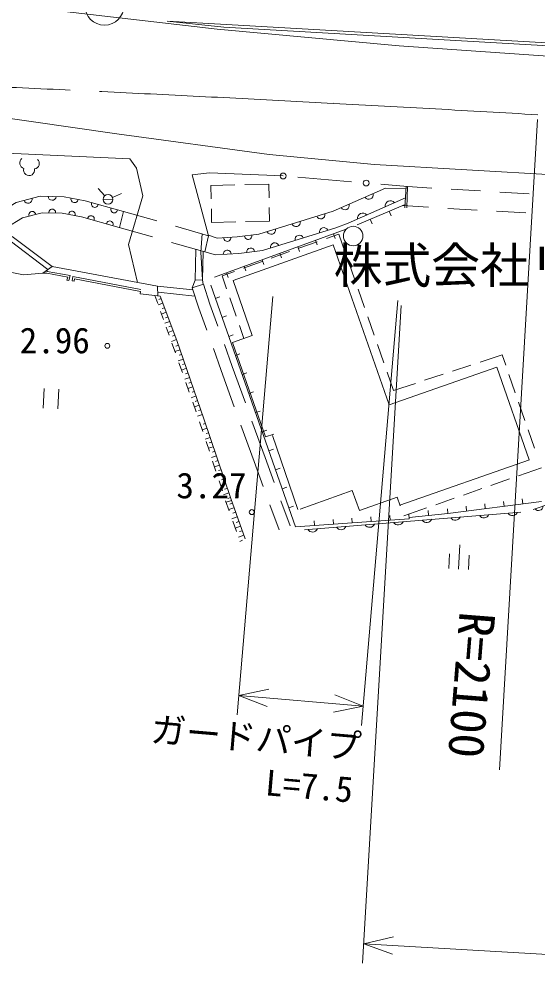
# Model space of a CAD drawing. Units: millimetres, scale not verified. Extents: x 40000 to 680000, y 20000 to 380000.
# Drawn here: x 281715 to 308275, y 244027 to 293306 of the extents above; entities that cross this region are included whole.
import ezdxf
from ezdxf.enums import TextEntityAlignment as Align

# ---------------------------------------------------------------- set-up
doc = ezdxf.new("R2010")
doc.units = ezdxf.units.MM
doc.header["$LTSCALE"] = 1000
doc.linetypes.add('CHAIN', pattern=[18.5, 12, -1.5, 3.5, -1.5])
for name, color, linetype, lineweight in [('M-BGD', 7, 'Continuous', 13), ('M-BGD-EXST', 7, 'Continuous', 13), ('M-BMK', 2, 'CHAIN', 13), ('M-BMK-OTRS', 5, 'Continuous', 13), ('M-BMK-SRVR', 3, 'Continuous', 13), ('M-STR-HTXT', 7, 'Continuous', 13)]:
    doc.layers.add(name, color=color, linetype=linetype, lineweight=lineweight)
doc.styles.add('ＭＳ ゴシック', font='')
doc.styles.get('ＭＳ ゴシック').set_extended_font_data('MS Gothic')

msp = doc.modelspace()

# ---------------------------------------------------------------- linework, layer by layer
at = {"layer": 'M-BGD'}
for p, q in [((293263, 284838), (294496, 284864)), ((294496, 284864), (294511, 284168)), ((298737, 284983), (295983, 285218)), ((301609, 284738), (300232, 284855)), ((285761, 284641), (286095, 284269)), ((286491, 284183), (286949, 284382)), ((291530, 284800), (292763, 284827)), ((291545, 284104), (291530, 284800)), ((297796, 283480), (300481, 284660)), ((300481, 284660), (301523, 284619)), ((301531, 284753), (301466, 283654)), ((301572, 283648), (301609, 284738)), ((302843, 284666), (301609, 284738)), ((305339, 284520), (303841, 284607)), ((307834, 284374), (306337, 284461)), ((286012, 284097), (286511, 284070)), ((301496, 284162), (298566, 282859)), ((282891, 283399), (281888, 283134)), ((283916, 283372), (282891, 283399)), ((284900, 283184), (283916, 283372)), ((286843, 282645), (287056, 283468)), ((288756, 282982), (287056, 283468)), ((291571, 282908), (291556, 283604)), ((293993, 282299), (297796, 283480)), ((294521, 283668), (294536, 282971)), ((301476, 283818), (299016, 282780)), ((300662, 283474), (300760, 283244)), ((302675, 283683), (301344, 283762)), ((305171, 283536), (303673, 283625)), ((307666, 283389), (306169, 283478)), ((281888, 283134), (281048, 282628)), ((286829, 282649), (284900, 283184)), ((292804, 282934), (291571, 282908)), ((294536, 282971), (293304, 282945)), ((299690, 283064), (299787, 282833)), ((288548, 282158), (286829, 282649)), ((291417, 282221), (289717, 282707)), ((298411, 282542), (291720, 280103)), ((297933, 282633), (294173, 281465)), ((298566, 282859), (297933, 282633)), ((281244, 281958), (283188, 280493)), ((283401, 280643), (281358, 282183)), ((291229, 281392), (289510, 281883)), ((291229, 281392), (291417, 282221)), ((291856, 282106), (291411, 282243)), ((291856, 282106), (292886, 282159)), ((292886, 282159), (293993, 282299)), ((296975, 281916), (296034, 281579)), ((296891, 281988), (296977, 281753)), ((298077, 282310), (297446, 282084)), ((297804, 282321), (297890, 282086)), ((298406, 281372), (298077, 282310)), ((287313, 281768), (287777, 279836)), ((290720, 279949), (290761, 281525)), ((291100, 279964), (291141, 281417)), ((291768, 281250), (291229, 281392)), ((297799, 281760), (292671, 279923)), ((294173, 281465), (292961, 281311)), ((295563, 281410), (294622, 281073)), ((295979, 281655), (296064, 281420)), ((300658, 273559), (297799, 281760)), ((291768, 281250), (292961, 281311)), ((292961, 281311), (291768, 281250)), ((294151, 280904), (293209, 280567)), ((294153, 280990), (294239, 280755)), ((295066, 281323), (295151, 281088)), ((298903, 279956), (298572, 280900)), ((283401, 280643), (282921, 280305)), ((283143, 280397), (283103, 280433)), ((288796, 279648), (283401, 280643)), ((292739, 280398), (292108, 280172)), ((293240, 280657), (293326, 280422)), ((282921, 280305), (283126, 280298)), ((283126, 280298), (284197, 280104)), ((284197, 280104), (284161, 279953)), ((284161, 279953), (284259, 279936)), ((284526, 279890), (284428, 279907)), ((284526, 279890), (284546, 280017)), ((284546, 280017), (287924, 279372)), ((290720, 279949), (290578, 279549)), ((291104, 279965), (290720, 279949)), ((291104, 279966), (291130, 279723)), ((292108, 280172), (292338, 279512)), ((292327, 280324), (292413, 280090)), ((292671, 279923), (293651, 277112)), ((288796, 279648), (288808, 279138)), ((288796, 279648), (290610, 279453)), ((291148, 279736), (290578, 279549)), ((290915, 278521), (290578, 279549)), ((291148, 279736), (291483, 278716)), ((291522, 279685), (295872, 267312)), ((299399, 278541), (299068, 279484)), ((287924, 279372), (287903, 279249)), ((287903, 279249), (288668, 279155)), ((288668, 279155), (288930, 279128)), ((288668, 279155), (288813, 278750)), ((288930, 279128), (288799, 279141)), ((288832, 279336), (290715, 279134)), ((288977, 279005), (288865, 278962)), ((288930, 279128), (289794, 276853)), ((291758, 279016), (291993, 279099)), ((292502, 279040), (292832, 278096)), ((289065, 278771), (288837, 278684)), ((289154, 278537), (289038, 278493)), ((291321, 277391), (290915, 278521)), ((291483, 278716), (291887, 277590)), ((288959, 278346), (289104, 277941)), ((289243, 278304), (289006, 278214)), ((289332, 278070), (289211, 278024)), ((292100, 278041), (292336, 278124)), ((299895, 277125), (299564, 278069)), ((289421, 277836), (289175, 277743)), ((289249, 277537), (289394, 277132)), ((289510, 277603), (289384, 277555)), ((292996, 277624), (293226, 276964)), ((289598, 277369), (289344, 277272)), ((289687, 277135), (289558, 277086)), ((292443, 277066), (292679, 277148)), ((293651, 277112), (292647, 276762)), ((289776, 276902), (289512, 276801)), ((289539, 276728), (289716, 276224)), ((289876, 276617), (289743, 276571)), ((289794, 276853), (291177, 272845)), ((292224, 276648), (292628, 275522)), ((292647, 276762), (294326, 271918)), ((300392, 275710), (300061, 276654)), ((289957, 276381), (289693, 276289)), ((290039, 276144), (289907, 276099)), ((292063, 275319), (291658, 276449)), ((292786, 276090), (293022, 276173)), ((306448, 276117), (305330, 275752)), ((306448, 276117), (306631, 275592)), ((290121, 275908), (289859, 275818)), ((289892, 275721), (290069, 275218)), ((290202, 275672), (290072, 275627)), ((292628, 275522), (293296, 273667)), ((306179, 275493), (300658, 273559)), ((304855, 275597), (303905, 275286)), ((306179, 275493), (307836, 270741)), ((290284, 275435), (290024, 275346)), ((290365, 275199), (290236, 275154)), ((292732, 273463), (292063, 275319)), ((293129, 275115), (293365, 275198)), ((300886, 274299), (300557, 275238)), ((303429, 275131), (302479, 274820)), ((306795, 275120), (307125, 274176)), ((290447, 274963), (290190, 274874)), ((290246, 274714), (290423, 274211)), ((290610, 274490), (290356, 274402)), ((290528, 274726), (290400, 274682)), ((302004, 274665), (300886, 274299)), ((282995, 274400), (282942, 273401)), ((283744, 274360), (283691, 273361)), ((290773, 274017), (290521, 273931)), ((290691, 274254), (290565, 274210)), ((293472, 274139), (293708, 274222)), ((290600, 273708), (290776, 273204)), ((290936, 273545), (290687, 273459)), ((290854, 273781), (290729, 273738)), ((307289, 273704), (307618, 272759)), ((291099, 273072), (290853, 272987)), ((291017, 273308), (290894, 273266)), ((293815, 273164), (294050, 273247)), ((290953, 272701), (291120, 272195)), ((291257, 272608), (291134, 272567)), ((292545, 268764), (291177, 272845)), ((293740, 270666), (293071, 272522)), ((293635, 272726), (294304, 270871)), ((291336, 272371), (291089, 272288)), ((291416, 272134), (291292, 272092)), ((294157, 272189), (294393, 272272)), ((294326, 271918), (294757, 272068)), ((307783, 272287), (308112, 271343)), ((291495, 271897), (291246, 271813)), ((291286, 271690), (291453, 271184)), ((291575, 271659), (291449, 271617)), ((294680, 271990), (295991, 268214)), ((291654, 271422), (291402, 271338)), ((291733, 271185), (291607, 271143)), ((294500, 271213), (294736, 271296)), ((291813, 270948), (291559, 270863)), ((291619, 270678), (291786, 270173)), ((291892, 270711), (291765, 270669)), ((294210, 269386), (293740, 270666)), ((294304, 270871), (294773, 269592)), ((307845, 270744), (301218, 268423)), ((291972, 270474), (291715, 270388)), ((292051, 270237), (291922, 270194)), ((294843, 270238), (295079, 270321)), ((308460, 270346), (307294, 269937)), ((292131, 270000), (291871, 269913)), ((291953, 269667), (292119, 269161)), ((292210, 269763), (292080, 269720)), ((306822, 269772), (305878, 269441)), ((292289, 269526), (292028, 269438)), ((292369, 269289), (292237, 269245)), ((295186, 269263), (295422, 269345)), ((296104, 268222), (298773, 269178)), ((299140, 268153), (298773, 269178)), ((305406, 269276), (304463, 268946)), ((292448, 269052), (292184, 268964)), ((292286, 268655), (292469, 268131)), ((292313, 268578), (292581, 268665)), ((292528, 268815), (292395, 268771)), ((293292, 266701), (292545, 268764)), ((295118, 268653), (295587, 267374)), ((299140, 268153), (301067, 268843)), ((301230, 268387), (301067, 268843)), ((303991, 268780), (303047, 268450)), ((308462, 268623), (303674, 267997)), ((306547, 268373), (306514, 268620)), ((307504, 268498), (307472, 268746)), ((292714, 268297), (292445, 268200)), ((292629, 268533), (292496, 268484)), ((295024, 267167), (294554, 268447)), ((295529, 268287), (295765, 268370)), ((302575, 268284), (301409, 267876)), ((302679, 267898), (302654, 268147)), ((303674, 267997), (303649, 268246)), ((304631, 268122), (304599, 268370)), ((305589, 268247), (305557, 268495)), ((308036, 268206), (308947, 268510)), ((292884, 267827), (292610, 267728)), ((292652, 267607), (292835, 267083)), ((292799, 268062), (292663, 268013)), ((292969, 267592), (292831, 267542)), ((301681, 267724), (295872, 267312)), ((296332, 267168), (307404, 268077)), ((296840, 267381), (296822, 267630)), ((297808, 267449), (297790, 267699)), ((298776, 267518), (298759, 267767)), ((299745, 267587), (299727, 267836)), ((300713, 267656), (300695, 267905)), ((301681, 267724), (301663, 267974)), ((301683, 267800), (301681, 267724)), ((303674, 267997), (301683, 267800)), ((293054, 267357), (292774, 267256)), ((293140, 267122), (292998, 267071)), ((293225, 266887), (292939, 266784)), ((293018, 266560), (293155, 266631)), ((304286, 266402), (304220, 265153)), ((303760, 265929), (303721, 265180)), ((304759, 265876), (304719, 265127))]:
    msp.add_line(p, q, dxfattribs=at)
for points in [[(287313, 281768), (288049, 284264), (287723, 285688), (287385, 286161), (276233, 286677)], [(295235, 285282), (291463, 285444), (290567, 285339), (291417, 282221)], [(287056, 283468), (285093, 284012), (284008, 284220), (282791, 284251), (281553, 283925), (280480, 283279)], [(291104, 279965), (291014, 281380), (291080, 282313)], [(283143, 280397), (284319, 280183), (284258, 279929)], [(282921, 280305), (281936, 280216), (281252, 280355), (280292, 280243), (279774, 279603), (277714, 276326), (276985, 274818), (276280, 272828), (275481, 270720), (274974, 269099)], [(284428, 279905), (284462, 280135), (287943, 279470)]]:
    msp.add_lwpolyline(points, dxfattribs=at)
for centre, radius in [((295235, 285282), 150), ((299484, 284919), 150), ((286262, 284084), 250), ((298818, 282208), 500), ((286225, 276584), 125), ((293625, 268073), 125)]:
    msp.add_circle(centre, radius, dxfattribs=at)
for centre, radius, start, end in [((282028, 285947), 288, 127.5499, 254.4212), ((282453, 285925), 288, 279.479, 46.3471), ((282222, 285588), 283, 163.2638, 10.6348), ((299623, 284310), 224, 209.9244, 17.4916), ((282169, 284102), 214, 198.472, 11.0631), ((283400, 284239), 203, 179.3417, 357.731), ((284548, 284101), 185, 164.4565, 353.8428), ((285584, 283848), 174, 155.8048, 352.8163), ((300725, 283745), 268, 38.6475, 189.2875), ((282383, 283291), 175, 6.4465, 203.0889), ((283404, 283412), 173, 349.5958, 187.4763), ((284414, 283308), 170, 338.8295, 179.4673), ((286580, 283568), 174, 155.8051, 352.816), ((298398, 283772), 224, 209.9229, 17.4919), ((299304, 283113), 268, 38.6457, 189.2898), ((285390, 283079), 170, 334.1811, 174.8208), ((286355, 282812), 170, 334.1797, 174.8222), ((295888, 282911), 222, 203.0355, 11.4885), ((297155, 283305), 222, 203.0349, 11.4896), ((294620, 282517), 222, 203.0349, 11.4896), ((297312, 282419), 220, 22.3738, 192.1361), ((292372, 282106), 174, 174.2868, 11.6029), ((293441, 282215), 186, 183.0455, 11.3735), ((296059, 282030), 220, 22.3738, 192.1361), ((292364, 281282), 199, 2.6919, 183.1958), ((293568, 281384), 204, 8.2587, 186.1591), ((294806, 281641), 220, 22.3723, 192.1364), ((308313, 268381), 228, 218.4214, 358.433), ((302590, 267807), 275, 211.7374, 337.6513), ((304055, 267928), 275, 211.7376, 337.651), ((305520, 268048), 275, 211.7376, 337.651), ((306985, 268168), 275, 211.7357, 337.6529), ((296730, 267326), 275, 211.7359, 337.6527), ((298195, 267446), 275, 211.7376, 337.651), ((299660, 267567), 275, 211.7376, 337.651), ((301125, 267687), 275, 211.7374, 337.6513)]:
    msp.add_arc(centre, radius, start, end, dxfattribs=at)
at = {"layer": 'M-BGD-EXST'}
msp.add_circle((286079, 294004), 1000, dxfattribs=at)
at = {"layer": 'M-BMK'}
for centre, radius, start, end in [((185591, -1809401), 2101400, 86.9389, 87.48421), ((185401, -1812609), 2104614, 86.65301, 86.93841)]:
    msp.add_arc(centre, radius, start, end, dxfattribs=at)
at = {"layer": 'M-BMK-OTRS'}
msp.add_line((299912, 285866), (323817, 284474), dxfattribs=at)
for points in [[(330169, 290158), (311005, 291265), (301170, 291942), (291845, 292797), (279586, 294217), (274990, 294704), (271777, 294970), (250489, 295525), (246699, 295516), (234679, 294688)], [(329927, 290736), (292188, 292894), (289300, 293208)], [(329936, 290886), (292326, 293029), (289300, 293208)], [(299912, 285866), (294518, 286377), (286710, 287434), (275909, 288987), (271039, 289479), (249452, 290026), (244437, 289839), (236960, 289042), (232645, 288549), (230822, 288425), (214243, 288709), (193815, 288919), (178236, 288926), (159773, 288790), (141132, 288507), (129966, 288211)]]:
    msp.add_lwpolyline(points, dxfattribs=at)
at = {"layer": 'M-BMK-SRVR'}
msp.add_line((308260, 288165), (306313, 254876), dxfattribs=at)
at = {"layer": 'M-STR-HTXT'}
for p, q in [((294709, 279117), (292880, 257692)), ((301111, 278910), (299254, 257148)), ((301279, 278657), (299302, 244973)), ((292965, 258689), (294498, 259010)), ((299339, 258145), (297883, 258721)), ((292965, 258689), (299339, 258145)), ((292965, 258689), (294422, 258113)), ((299339, 258145), (297806, 257824)), ((299361, 245971), (300884, 246332)), ((299361, 245971), (496025, 234428)), ((299361, 245971), (300832, 245434))]:
    msp.add_line(p, q, dxfattribs=at)

# ---------------------------------------------------------------- texts
at = {"layer": 'M-BGD', "style": 'ＭＳ ゴシック'}
for s, height, p in [('株式会社リテック', 1833, (297816, 279240)), ('2.96', 1320, (281740, 275807)), ('3.27', 1320, (289764, 268381))]:
    msp.add_text(s, height=height, dxfattribs=at).set_placement(p, align=Align.BOTTOM_LEFT)
at = {"layer": 'M-BMK-SRVR', "style": 'ＭＳ ゴシック'}
msp.add_text('R=2100', height=1833, rotation=265.472, dxfattribs=at).set_placement((305188, 262947), align=Align.MIDDLE_LEFT)
at = {"layer": 'M-STR-HTXT', "style": 'ＭＳ ゴシック'}
for s, p in [('ガードパイプ', (293756, 255461)), ('L=7.5', (296480, 252994))]:
    msp.add_text(s, height=1320, rotation=355.121, dxfattribs=at).set_placement(p, align=Align.BOTTOM_CENTER)

doc.saveas('drawing.dxf')
